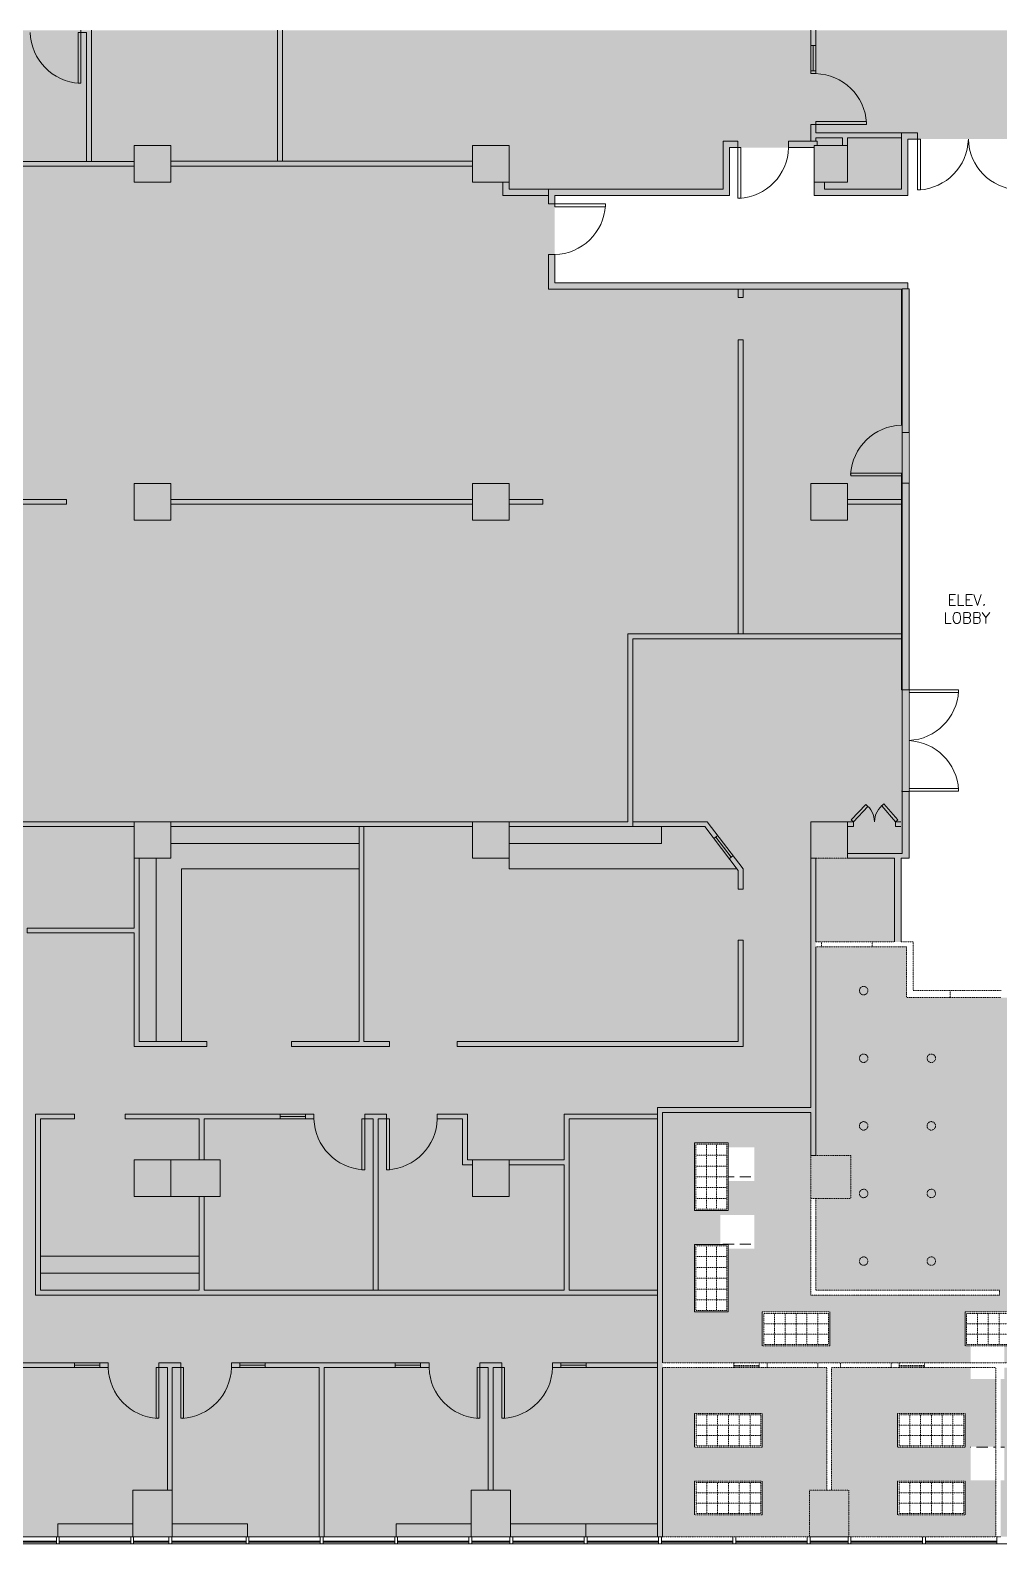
# Model space of a CAD drawing. Header units: inches. Extents: x 81 to 3169, y -541 to 533.
# Drawn here: x 534 to 1221, y -541 to 533 of the extents above; entities that cross this region are included whole.
import ezdxf

# ---------------------------------------------------------------- set-up
doc = ezdxf.new("R2010")
doc.units = ezdxf.units.IN
doc.header["$MEASUREMENT"] = 0
for name, pattern in [('Demolished', [0.1875, 0.125, -0.0625]), ('Demolished 3_128_', [0.046875, 0.023437, -0.023437]), ('Hidden 1_16_', [0.09375, 0.0625, -0.03125])]:
    doc.linetypes.add(name, pattern=pattern)
for name, color, linetype, lineweight in [('A-CLNG', 13, 'Demolished', 9), ('A-CLNG-PATT', 13, 'Demolished', 9), ('A-DETL-GENF', 92, 'Continuous', 9), ('A-GLAZ', 151, 'Demolished', 9), ('A-GLAZ-EXST', 7, 'Continuous', 9), ('A-WALL-PATT', 111, 'Continuous', 13), ('Bb-col', 7, 'Continuous', 9), ('Bb-cor', 7, 'Continuous', 9), ('Bb-dmiz', 7, 'Continuous', 9), ('BB-Wall', 7, 'Continuous', 9), ('CAD background - for revit_dwg _2_', 8, 'Continuous', 9), ('E-LITE-EQPM', 33, 'Demolished', 9), ('I-ANNO-TEXT-EXST', 7, 'Continuous', 9), ('I-WALL', 2, 'Continuous', 13), ('Mullion', 7, 'Continuous', 9)]:
    doc.layers.add(name, color=color, linetype=linetype, lineweight=lineweight)
doc.styles.add('ROMANS', font='romans__.ttf', dxfattribs={"height": 7.771445})
pattern_1 = [(0, (1484.95, -280.513), (48, -24), [4, -4, 8, -4, -40]), (0, (1484.95, -280.513), (48, -24), [-20, 8, -4, 8, -4, -16]), (0, (1484.95, -280.513), (48, -24), [-44, 8, -4, 4, 0]), (270, (1484.95, -280.513), (-48, -24), [4, -4, 8, -4, -4]), (270, (1484.95, -280.513), (-48, -24), [-20, 4, 0])]

# ---------------------------------------------------------------- blocks, each defined once
blk = doc.blocks.new('CAD background - for revit_dwg _2_-1679633-Reflected Ceiling Demolition Plan')
at = {"lineweight": 9}
h = blk.add_hatch(color=256, dxfattribs=at)
h.paths.add_polyline_path([(1473.5, 5), (1473.5, 38), (1445.5, 38), (1445.5, 5)], flags=0)
h.paths.add_polyline_path([(2194, 5), (2194, 33), (2166, 33), (2166, 5)], flags=0)
h.paths.add_polyline_path([(1953.5, 5), (1953.5, 38), (1925.5, 38), (1925.5, 5), (1945.8, 5)], flags=0)
h.paths.add_polyline_path([(245.5, 5), (273.5, 5), (273.5, 38), (245.5, 38)], flags=0)
h.paths.add_polyline_path([(485.5, 5), (513.5, 5), (513.5, 38), (485.5, 38)], flags=0)
h.paths.add_polyline_path([(1713.5, 5), (1713.5, 38), (1685.5, 38), (1685.5, 5), (1686.5, 5)], flags=0)
h.paths.add_polyline_path([(725.5, 5), (753.5, 5), (753.5, 38), (725.5, 38), (725.5, 20.5)], flags=0)
h.paths.add_polyline_path([(1233.5, 5), (1233.5, 38), (1205.5, 38), (1205.5, 5), (1209, 5)], flags=0)
h.paths.add_polyline_path([(993.5, 5), (993.5, 38), (965.5, 38), (965.5, 5), (979, 5)], flags=0)
h.paths.add_polyline_path([(740, 245), (755, 245), (755, 275.5), (726.5, 275.5), (726.5, 245), (730, 245)], flags=0)
h.paths.add_polyline_path([(2164, 245.5), (2194, 245.5), (2194, 273.5), (2161, 273.5), (2161, 245.5)], flags=0)
h.paths.add_polyline_path([(5, 245.5), (38, 245.5), (38, 273.5), (5, 273.5), (5, 246.5)], flags=0)
h.paths.add_polyline_path([(1945.8, 246.5), (1952.5, 246.5), (1952.5, 272.5), (1891.5, 272.5), (1891.5, 246.5), (1939.5, 246.5)], flags=0)
h.paths.add_polyline_path([(512.5, 246.5), (512.5, 272.5), (486.5, 272.5), (486.5, 246.5), (490.6, 246.5)], flags=0)
h.paths.add_polyline_path([(1446.5, 246.5), (1472.5, 246.5), (1472.5, 272.5), (1446.5, 272.5), (1446.5, 251.4)], flags=0)
h.paths.add_polyline_path([(1232.5, 246.5), (1232.5, 272.3), (1208.8, 272.3), (1208.8, 246.5), (1220, 246.5)], flags=0)
h.paths.add_polyline_path([(1699.5, 246.5), (1712.5, 246.5), (1712.5, 272.5), (1686.5, 272.5), (1686.5, 246.5)], flags=0)
h.paths.add_polyline_path([(1022, 250), (1022, 272.5), (970, 272.5), (970, 250), (1019.7, 250)], flags=0)
h.paths.add_polyline_path([(2194, 485.5), (2194, 513.5), (2161, 513.5), (2161, 485.5), (2164, 485.5)], flags=0)
h.paths.add_polyline_path([(38, 485.5), (38, 513.5), (5, 513.5), (5, 485.5)], flags=0)
h.paths.add_polyline_path([(1450.8, 486.5), (1476.8, 486.5), (1476.8, 512.5), (1450.8, 512.5), (1450.8, 510)], flags=0)
h.paths.add_polyline_path([(1952.5, 486.5), (1952.5, 512.5), (1926.5, 512.5), (1926.5, 486.5), (1945.8, 486.5)], flags=0)
h.paths.add_polyline_path([(1712.5, 486.5), (1712.5, 512.5), (1686.5, 512.5), (1686.5, 486.5), (1699.5, 486.5)], flags=0)
h.paths.add_polyline_path([(730, 486.5), (752.5, 486.5), (752.5, 512.5), (726.5, 512.5), (726.5, 486.5)], flags=0)
h.paths.add_polyline_path([(272.5, 486.5), (272.5, 512.5), (246.5, 512.5), (246.5, 486.5)], flags=0)
h.paths.add_polyline_path([(512.5, 486.5), (512.5, 512.5), (486.5, 512.5), (486.5, 486.5)], flags=0)
h.paths.add_polyline_path([(2161, 725.5), (2194, 725.5), (2194, 753.5), (2161, 753.5), (2161, 726.5)], flags=0)
h.paths.add_polyline_path([(5, 725.5), (38, 725.5), (38, 753.5), (5, 753.5)], flags=0)
h.paths.add_polyline_path([(726.5, 726.5), (752.5, 726.5), (752.5, 752.5), (726.5, 752.5)], flags=0)
h.paths.add_polyline_path([(1466.3, 726.5), (1476.8, 726.5), (1476.8, 752.5), (1450.8, 752.5), (1450.8, 726.5)], flags=0)
h.paths.add_polyline_path([(512.5, 726.5), (512.5, 752.5), (486.5, 752.5), (486.5, 726.5)], flags=0)
h.paths.add_polyline_path([(1926.5, 726.5), (1952.5, 726.5), (1952.5, 752.5), (1926.5, 752.5)], flags=0)
h.paths.add_polyline_path([(1712.5, 726.5), (1712.5, 752.5), (1686.5, 752.5), (1686.5, 726.5)], flags=0)
h.paths.add_polyline_path([(246.5, 726.5), (272.5, 726.5), (272.5, 752.5), (246.5, 752.5)], flags=0)
h.paths.add_polyline_path([(5, 965.5), (38, 965.5), (38, 993.5), (5, 993.5)], flags=0)
h.paths.add_polyline_path([(2194, 965.5), (2194, 993.5), (2161, 993.5), (2161, 965.5)], flags=0)
h.paths.add_polyline_path([(752.5, 966.5), (752.5, 992.5), (728.8, 992.5), (728.8, 966.5)], flags=0)
h.paths.add_polyline_path([(1206.5, 966.5), (1232.5, 966.5), (1232.5, 992.5), (1206.5, 992.5), (1206.5, 977.3)], flags=0)
h.paths.add_polyline_path([(272.5, 966.5), (272.5, 992.5), (246.5, 992.5), (246.5, 966.5)], flags=0)
h.paths.add_polyline_path([(1926.5, 966.5), (1952.5, 966.5), (1952.5, 992.5), (1926.5, 992.5), (1926.5, 988)], flags=0)
h.paths.add_polyline_path([(1446.5, 966.5), (1472.5, 966.5), (1472.5, 992.5), (1446.5, 992.5), (1446.5, 981)], flags=0)
h.paths.add_polyline_path([(1686.5, 966.5), (1712.5, 966.5), (1712.5, 992.5), (1686.5, 992.5), (1686.5, 988)], flags=0)
h.paths.add_polyline_path([(992.5, 966.5), (992.5, 992.5), (966.5, 992.5), (966.5, 966.5)], flags=0)
h.paths.add_polyline_path([(512.5, 966.5), (512.5, 992.5), (486.5, 992.5), (486.5, 966.5)], flags=0)
at = {"layer": 'A-GLAZ-EXST'}
for p, q in [((140.5, 1.9), (191.3, 1.9)), ((140.5, 1.1), (191.3, 1.1)), ((193.3, 1.9), (244, 1.9)), ((193.3, 1.1), (244, 1.1)), ((246, 1.9), (271.1, 1.9)), ((246, 1.1), (271.1, 1.1)), ((273.1, 1.9), (325.8, 1.9)), ((273.1, 1.1), (325.8, 1.1)), ((327.8, 1.9), (378.5, 1.9)), ((327.8, 1.1), (378.5, 1.1)), ((380.5, 1.9), (431.3, 1.9)), ((380.5, 1.1), (431.3, 1.1)), ((433.3, 1.9), (484, 1.9)), ((433.3, 1.1), (484, 1.1)), ((486, 1.9), (513, 1.9)), ((486, 1.1), (513, 1.1)), ((515, 1.9), (565.8, 1.9)), ((515, 1.1), (565.8, 1.1)), ((567.8, 1.9), (618.5, 1.9)), ((567.8, 1.1), (618.5, 1.1)), ((620.5, 1.9), (671.3, 1.9)), ((620.5, 1.1), (671.3, 1.1)), ((673.3, 1.9), (724, 1.9)), ((673.3, 1.1), (724, 1.1)), ((726, 1.9), (753, 1.9)), ((726, 1.1), (753, 1.1)), ((755, 1.9), (805.8, 1.9)), ((755, 1.1), (805.8, 1.1)), ((807.8, 1.9), (858.5, 1.9)), ((807.8, 1.1), (858.5, 1.1))]:
    blk.add_line(p, q, dxfattribs=at)
at = {"layer": 'Bb-col'}
for p, q in [((272.5, 246.5), (272.5, 272.5)), ((753.5, 5), (725.5, 5))]:
    blk.add_line(p, q, dxfattribs=at)
at = {"layer": 'Bb-col', "flags": 128}
for points in [[(272.5, 966.5), (272.5, 992.5), (246.5, 992.5), (246.5, 966.5)], [(512.5, 966.5), (512.5, 992.5), (486.5, 992.5), (486.5, 966.5)], [(752.5, 966.5), (752.5, 992.5), (728.8, 992.5), (728.8, 966.5)], [(272.5, 726.5), (272.5, 752.5), (246.5, 752.5), (246.5, 726.5)], [(512.5, 726.5), (512.5, 752.5), (486.5, 752.5), (486.5, 726.5)], [(752.5, 726.5), (752.5, 752.5), (726.5, 752.5), (726.5, 726.5)], [(272.5, 486.5), (272.5, 512.5), (246.5, 512.5), (246.5, 486.5)], [(512.5, 486.5), (512.5, 512.5), (486.5, 512.5), (486.5, 486.5)], [(246.5, 246.5), (307.5, 246.5), (307.5, 272.5), (246.5, 272.5)], [(512.5, 246.5), (512.5, 272.5), (486.5, 272.5), (486.5, 246.5)], [(245.5, 5), (245.5, 38), (273.5, 38), (273.5, 5)], [(485.5, 5), (485.5, 38), (513.5, 38), (513.5, 5)]]:
    blk.add_lwpolyline(points, close=True, dxfattribs=at)
blk.add_lwpolyline([(752.5, 490), (752.5, 512.5), (726.5, 512.5), (726.5, 486.5)], dxfattribs=at)
at = {"layer": 'Bb-cor'}
for p, q in [((566.8, 5), (566.8, 14)), ((617.7, 5), (33, 5)), ((753.5, 5), (725.5, 5))]:
    blk.add_line(p, q, dxfattribs=at)
at = {"layer": 'Bb-cor', "flags": 128}
for points in [[(0, 1074.3), (0, 0), (2199, 0), (2199, 1074.3)], [(617.7, 14), (513.5, 14), (513.5, 5), (617.7, 5)]]:
    blk.add_lwpolyline(points, dxfattribs=at)
for points in [[(192.3, 14), (192.3, 5), (245.5, 5), (245.5, 14)], [(273.5, 14), (273.5, 5), (326.8, 5), (326.8, 14)], [(432.3, 14), (432.3, 5), (485.5, 5), (485.5, 14)]]:
    blk.add_lwpolyline(points, close=True, dxfattribs=at)
at = {"layer": 'Bb-dmiz'}
for p, q in [((38, 981.2), (246.5, 981.2)), ((38, 977.7), (246.5, 977.7)), ((272.5, 981.3), (486.5, 981.3)), ((272.5, 977.8), (486.5, 977.8)), ((791.3, 606.1), (790.8, 606.1)), ((790.8, 534.1), (791.3, 534.1)), ((38, 512.5), (246.5, 512.5)), ((38, 509), (246.5, 509)), ((272.5, 512.5), (486.5, 512.5)), ((272.5, 509), (486.5, 509))]:
    blk.add_line(p, q, dxfattribs=at)
at = {"layer": 'Bb-dmiz', "flags": 128}
for points in [[(736.3, 966.5), (736.3, 961.5), (790.8, 961.5), (790.8, 1001.5), (802.3, 1001.5), (802.3, 961), (804.3, 961), (804.3, 997), (795.3, 997)], [(512.5, 966.5), (512.5, 961.5), (664.3, 961.5), (664.3, 995.5), (674.8, 995.5), (674.8, 955), (676.8, 955), (676.8, 991), (668.8, 991)], [(540.3, 961.5), (540.3, 951), (580.8, 951), (580.8, 949), (544.8, 949), (544.8, 957), (668.8, 957), (668.8, 991)], [(795.3, 997), (795.3, 957), (728.8, 957), (728.8, 991), (710.8, 991), (710.8, 995.5), (731, 995.5), (731, 992.5)], [(508, 966.5), (508, 957), (540.3, 957)], [(795.3, 890.8), (795.3, 895), (544.8, 895), (544.8, 915), (540.3, 915), (540.3, 890.5), (790.8, 890.5), (790.8, 794), (791.3, 794)], [(790.8, 606.1), (790.8, 760), (754.8, 760), (754.8, 758), (791.3, 758)], [(512.5, 512.5), (596.8, 512.5), (596.8, 645.9), (790.8, 645.9)], [(512.5, 509), (600.3, 509), (600.3, 642.4), (790.8, 642.4)], [(796.2, 604.1), (831.3, 604.1), (831.3, 606.1), (796.2, 606.1)], [(796.2, 534.1), (831.3, 534.1), (831.3, 536.1), (796.2, 536.1)]]:
    blk.add_lwpolyline(points, dxfattribs=at)
at = {"layer": 'Bb-dmiz'}
for centre, start, end in [((673.7, 992), 273.2133, 358.4006), ((801.2, 998), 273.2133, 358.4006), ((875.4, 998), 181.5994, 266.7867), ((543.8, 952.1), 271.5994, 356.7867), ((791.8, 756.9), 91.5994, 176.7867), ((794.3, 607.2), 272.9582, 356.7867), ((794.3, 533), 3.2133, 87.0418)]:
    blk.add_arc(centre, 37.1, start, end, dxfattribs=at)
at = {"layer": 'BB-Wall'}
for p, q in [((216.2, 981.2), (216.2, 1074.3)), ((348.2, 981.3), (348.2, 1074.3)), ((351.7, 1074.3), (351.7, 981.3)), ((726.5, 1063.5), (730, 1063.5)), ((728.2, 1063.5), (728.2, 1045.5)), ((730, 1045.5), (726.5, 1045.5)), ((272.5, 741.3), (486.5, 741.3)), ((272.5, 737.8), (486.5, 737.8)), ((752.5, 741.3), (790.5, 741.3)), ((752.5, 737.8), (790.5, 737.8)), ((272.5, 497), (406, 497)), ((657.7, 500.6), (660.5, 502.7)), ((659.1, 501.6), (670, 487.3)), ((262, 486.5), (262, 356.5)), ((671.4, 488.4), (668.6, 486.2)), ((350, 301.5), (350, 305)), ((368, 303.3), (350, 303.3)), ((368, 305), (368, 301.5)), ((292.5, 204), (180, 204)), ((292.5, 192), (180, 192)), ((204, 125), (204, 128.5)), ((222, 126.8), (204, 126.8)), ((222, 128.5), (222, 125)), ((321.5, 128.5), (321.5, 125)), ((321.5, 126.8), (339.5, 126.8)), ((339.5, 125), (339.5, 128.5)), ((431.7, 125), (431.7, 128.5)), ((449.7, 126.8), (431.7, 126.8)), ((449.7, 128.5), (449.7, 125)), ((549.2, 128.5), (549.2, 125)), ((549.2, 126.8), (567.2, 126.8)), ((567.2, 125), (567.2, 128.5))]:
    blk.add_line(p, q, dxfattribs=at)
at = {"layer": 'BB-Wall', "flags": 128}
for points in [[(208.7, 1074.3), (208.7, 1036.7), (206.7, 1036.7), (206.7, 1072.7), (212.7, 1072.7), (212.7, 981.2)], [(730, 1074.3), (730, 1043.5), (726.5, 1043.5), (726.5, 1074.3)], [(726.5, 995.5), (726.5, 1007.5), (766, 1007.5), (766, 1009.5), (730, 1009.5), (730, 1001.5), (790.8, 1001.5)], [(749, 992.5), (749, 998), (730, 998), (730, 995.5)], [(790.8, 998), (752.5, 998), (752.5, 992.5)], [(675, 890.5), (675, 884.5), (678.5, 884.5), (678.5, 890.5)], [(678.5, 645.9), (678.5, 854.5), (675, 854.5), (675, 645.9)], [(38, 737.8), (161.2, 737.8), (161.2, 663.3), (164.7, 663.3), (164.7, 737.8), (198.5, 737.8), (198.5, 741.3), (38, 741.3)], [(512.5, 737.8), (536.5, 737.8), (536.5, 741.3), (512.5, 741.3)], [(752.5, 509), (756.7, 509), (756.7, 512.5), (767, 523.4), (765.5, 524.8), (755.2, 513.9), (756.7, 512.5), (752.5, 512.5)], [(406, 509), (406, 356.5), (358, 356.5), (358, 353), (427.5, 353), (427.5, 356.5), (409.5, 356.5), (409.5, 509)], [(620.5, 509), (620.5, 497), (512.5, 497)], [(600.3, 509), (651.3, 509), (675, 477.8), (675, 464.5), (678.5, 464.5), (678.5, 479), (653, 512.5), (600.3, 512.5)], [(790.5, 509), (786.7, 509), (786.7, 512.5), (790.5, 512.5)], [(246.5, 486.5), (246.5, 437), (170.5, 437), (170.5, 433.5), (246.5, 433.5), (246.5, 353), (298, 353), (298, 356.5), (250, 356.5), (250, 486.5)], [(512.5, 486.5), (512.5, 479), (674.1, 479)], [(406, 479), (280, 479), (280, 356.5)], [(617.7, 176.5), (176.5, 176.5), (176.5, 305), (204, 305), (204, 301.5)], [(292.5, 246.5), (292.5, 180), (180, 180), (180, 301.5), (204, 301.5)], [(296, 272.5), (296, 301.5), (374, 301.5), (374, 305), (240, 305), (240, 301.5), (292.5, 301.5), (292.5, 272.5)], [(416, 180), (416, 301.5), (408, 301.5), (408, 265.5), (410, 265.5), (410, 305), (425.5, 305), (425.5, 265.5), (427.5, 265.5), (427.5, 301.5), (419.5, 301.5), (419.5, 180)], [(486.5, 269), (479.5, 269), (479.5, 301.5), (461.5, 301.5), (461.5, 305), (483, 305), (483, 272.5), (486.5, 272.5)], [(617.7, 305), (551.5, 305), (551.5, 272.5), (512.5, 272.5)], [(617.7, 180), (555, 180), (555, 301.5), (617.7, 301.5)], [(512.5, 269), (551.5, 269), (551.5, 180), (296, 180), (296, 246.5)], [(137.7, 5), (137.7, 23.5), (146.5, 23.5), (146.5, 125), (125, 149.5), (125, 203.5), (128.5, 203.5), (128.5, 150.8), (148.1, 128.5), (228, 128.5), (228, 125), (150, 125), (150, 20), (141.2, 20), (141.2, 5)], [(270, 38), (270, 125), (262, 125), (262, 89), (264, 89), (264, 128.5), (279.5, 128.5), (279.5, 89), (281.5, 89), (281.5, 125), (273.5, 125), (273.5, 38)], [(377.7, 5), (377.7, 125), (315.5, 125), (315.5, 128.5)], [(381.2, 5), (381.2, 125), (455.7, 125), (455.7, 128.5), (315.5, 128.5)], [(497.7, 38), (497.7, 125), (489.7, 125), (489.7, 89), (491.7, 89), (491.7, 128.5), (507.2, 128.5), (507.2, 89), (509.2, 89), (509.2, 125), (501.2, 125), (501.2, 38)], [(617.7, 125), (543.2, 125), (543.2, 128.5), (617.7, 128.5)]]:
    blk.add_lwpolyline(points, dxfattribs=at)
for points in [[(786.7, 512.5), (788.2, 513.8), (778.3, 525.1), (776.8, 523.8)], [(678.5, 353), (475.5, 353), (475.5, 356.5), (675, 356.5), (675, 428.5), (678.5, 428.5)]]:
    blk.add_lwpolyline(points, close=True, dxfattribs=at)
at = {"layer": 'BB-Wall'}
for centre, radius, start, end in [((209.8, 1073.7), 37.1, 181.5994, 266.7867), ((729, 1006.4), 37.1, 3.2133, 88.4006), ((756.5, 512.4), 15.2, 0.3085, 53.8738), ((786.9, 512.4), 15.2, 123.7177, 179.6632), ((411.1, 302.5), 37.1, 181.5994, 266.7867), ((424.4, 302.5), 37.1, 273.2133, 358.4006), ((265.1, 126), 37.1, 181.5994, 266.7867), ((278.4, 126), 37.1, 273.2133, 358.4006), ((492.8, 126), 37.1, 181.5994, 266.7867), ((506.2, 126), 37.1, 273.2133, 358.4006)]:
    blk.add_arc(centre, radius, start, end, dxfattribs=at)
at = {"layer": 'Mullion'}
for p, q in [((191.3, 5), (191.3, 0)), ((193.3, 5), (193.3, 0)), ((244, 0), (244, 5)), ((246, 0), (246, 5)), ((271.1, 0), (271.1, 5)), ((273.1, 0), (273.1, 5)), ((325.8, 0), (325.8, 5)), ((327.8, 0), (327.8, 5)), ((378.5, 5), (378.5, 0)), ((380.5, 5), (380.5, 0)), ((431.3, 0), (431.3, 5)), ((433.3, 0), (433.3, 5)), ((484, 0), (484, 5)), ((486, 0), (486, 5)), ((513, 0), (513, 5)), ((515, 0), (515, 5)), ((565.8, 0), (565.8, 5)), ((567.8, 0), (567.8, 5)), ((618.5, 5), (618.5, 0)), ((620.5, 5), (620.5, 0)), ((671.3, 0), (671.3, 5)), ((673.3, 0), (673.3, 5)), ((724, 0), (724, 5)), ((726, 0), (726, 5)), ((753, 0), (753, 5)), ((755, 0), (755, 5)), ((805.8, 0), (805.8, 5)), ((807.8, 0), (807.8, 5)), ((858.5, 5), (858.5, 0))]:
    blk.add_line(p, q, dxfattribs=at)
at = {"layer": 'I-ANNO-TEXT-EXST', "insert": (837.3, 673.8), "char_height": 7.77, "width": 47.934, "attachment_point": 2, "line_spacing_factor": 0.983083, "style": 'ROMANS'}
blk.add_mtext('ELEV.\\PLOBBY', dxfattribs=at)
blk = doc.blocks.new('Fixed Glass - Adjustable Sill - Instance-1572744-Reflected Ceiling Demolition Plan')
at = {"layer": 'A-GLAZ', "color": 250, "linetype": 'Hidden 1_16_', "lineweight": 20}
for p, q in [((-10.5, 1.75), (-9.75, 1.75)), ((7.5, 1.75), (6.75, 1.75))]:
    blk.add_line(p, q, dxfattribs=at)
at = {"layer": 'A-GLAZ', "color": 7, "linetype": 'Demolished 3_128_'}
for p, q in [((-10.5, -0.25), (-10.5, -0.75)), ((-10.5, -0.25), (7.5, -0.25)), ((-10.5, -0.75), (7.5, -0.75)), ((7.5, -0.25), (7.5, -0.75))]:
    blk.add_line(p, q, dxfattribs=at)
blk = doc.blocks.new('Can Downlight - Recessed - New 6_-1683702-Reflected Ceiling Demolition Plan')
at = {"layer": 'E-LITE-EQPM', "color": 7, "linetype": 'Demolished 3_128_'}
for start, end in [(0, 180), (180, 0)]:
    blk.add_arc((0, 0), 3, start, end, dxfattribs=at)
blk = doc.blocks.new('Rectangular Ceiling Light - Recessed - New 2_x4_ - PARABOLIC-V2-Reflected Ceiling Demolition Plan')
at = {"layer": 'E-LITE-EQPM', "color": 7, "linetype": 'Demolished 3_128_'}
for p, q in [((-24.7, -14.3), (-24.7, 9.7)), ((-24.7, 9.7), (23.3, 9.7)), ((-23.7, -13.3), (-23.7, 8.7)), ((-23.7, 8.7), (22.3, 8.7)), ((-23.7, 1.3), (22.3, 1.3)), ((-16.1, 8.7), (-16.1, -13.3)), ((-8.4, 8.7), (-8.4, -13.3)), ((-0.7, 8.7), (-0.7, -13.3)), ((6.9, 8.7), (6.9, -13.3)), ((14.6, 8.7), (14.6, -13.3)), ((22.3, 8.7), (22.3, -13.3)), ((23.3, 9.7), (23.3, -14.3)), ((-23.7, -6), (22.3, -6)), ((23.3, -14.3), (-24.7, -14.3)), ((22.3, -13.3), (-23.7, -13.3))]:
    blk.add_line(p, q, dxfattribs=at)

msp = doc.modelspace()

# ---------------------------------------------------------------- hatches: boundary and pattern name
at = {"layer": 'A-CLNG-PATT', "linetype": 'Demolished 3_128_', "lineweight": 13}
h = msp.add_hatch(dxfattribs=at)
h.set_pattern_fill('FP_1', color=253, style=0, pattern_type=2)
h.set_pattern_definition(pattern_1)
h.paths.add_polyline_path([(2046.4, -536), (2046.4, -507.9), (2015.9, -507.9), (2015.9, -496), (1982.4, -496), (1982.4, -472), (2015.9, -472), (2015.9, -424), (1982.4, -424), (1982.4, -400), (2015.9, -400), (2015.9, -352), (1794.7, -352), (1794.7, -503), (1834.4, -503), (1834.4, -536), (2022.4, -536)], flags=0)
h.paths.add_polyline_path([(1794.7, -536), (1806.4, -536), (1806.4, -506.5), (1791.2, -506.5), (1791.2, -352), (1569.9, -352), (1569.9, -503), (1594.4, -503), (1594.4, -536), (1791.2, -536)], flags=0)
h.paths.add_polyline_path([(1566.4, -536), (1566.4, -352), (1342.2, -352), (1342.2, -503), (1354.4, -503), (1354.4, -536), (1453.8, -536)], flags=0)
h.paths.add_polyline_path([(1027.3, -536), (1086.4, -536), (1086.4, -503), (1098.7, -503), (1098.7, -416), (982.2, -416), (982.2, -536), (1004.9, -536)], flags=0)
h.paths.add_polyline_path([(1326.4, -536), (1326.4, -503), (1338.7, -503), (1338.7, -416), (1296.8, -416), (1296.8, -424), (1272.8, -424), (1272.8, -416), (1224.8, -416), (1224.8, -424), (1222.2, -424), (1222.2, -472), (1224.8, -472), (1224.8, -496), (1222.2, -496), (1222.2, -536), (1311.6, -536)], flags=0)
h.paths.add_polyline_path([(1148.9, -536), (1218.7, -536), (1218.7, -496), (1200.8, -496), (1200.8, -472), (1218.7, -472), (1218.7, -424), (1200.8, -424), (1200.8, -416), (1102.2, -416), (1102.2, -503), (1114.4, -503), (1114.4, -536)], flags=0)
h.paths.add_polyline_path([(1244.9, -520.5), (1244.9, -496.5), (1292.9, -496.5), (1292.9, -520.5)], flags=0)
h.paths.add_polyline_path([(1148.9, -520.5), (1148.9, -496.5), (1196.9, -496.5), (1196.9, -520.5), (1169.4, -520.5)], flags=0)
h.paths.add_polyline_path([(1436.9, -520.5), (1388.9, -520.5), (1388.9, -496.5), (1436.9, -496.5), (1436.9, -503)], flags=0)
h.paths.add_polyline_path([(1484.9, -520.5), (1484.9, -496.5), (1532.9, -496.5), (1532.9, -520.5)], flags=0)
h.paths.add_polyline_path([(1676.9, -520.5), (1628.9, -520.5), (1628.9, -496.5), (1676.9, -496.5), (1676.9, -511.4)], flags=0)
h.paths.add_polyline_path([(1724.9, -520.5), (1724.9, -496.5), (1772.9, -496.5), (1772.9, -520.5), (1738.1, -520.5)], flags=0)
h.paths.add_polyline_path([(1027.3, -520.5), (1004.9, -520.5), (1004.9, -496.5), (1052.9, -496.5), (1052.9, -520.5)], flags=0)
h.paths.add_polyline_path([(1550.7, -496), (1502.7, -496), (1502.7, -472), (1550.7, -472)], flags=0)
h.paths.add_polyline_path([(1772.9, -496), (1742.4, -496), (1742.4, -472), (1790.4, -472), (1790.4, -496)], flags=0)
h.paths.add_polyline_path([(1272.8, -496), (1272.8, -472.5), (1244.9, -472.5), (1244.9, -448.5), (1292.9, -448.5), (1292.9, -472), (1296.8, -472), (1296.8, -496), (1292.9, -496)], flags=0)
h.paths.add_polyline_path([(1898.4, -496), (1874.4, -496), (1874.4, -472), (1898.4, -472), (1898.4, -472.5)], flags=0)
h.paths.add_polyline_path([(1637.4, -496), (1634.6, -496), (1634.6, -472), (1658.6, -472), (1658.6, -496)], flags=0)
h.paths.add_polyline_path([(1834.4, -472.5), (1820.9, -472.5), (1820.9, -448.5), (1868.9, -448.5), (1868.9, -472.5)], flags=0)
h.paths.add_polyline_path([(1944.7, -472.5), (1916.9, -472.5), (1916.9, -448.5), (1964.9, -448.5), (1964.9, -472.5)], flags=0)
h.paths.add_polyline_path([(1052.9, -472.5), (1004.9, -472.5), (1004.9, -448.5), (1052.9, -448.5), (1052.9, -454.2)], flags=0)
h.paths.add_polyline_path([(1169.4, -472.5), (1148.9, -472.5), (1148.9, -448.5), (1196.9, -448.5), (1196.9, -472.5)], flags=0)
h.paths.add_polyline_path([(1484.9, -424.5), (1388.9, -424.5), (1388.9, -400.5), (1484.9, -400.5), (1484.9, -424)], flags=0)
h.paths.add_polyline_path([(1724.9, -424.5), (1628.9, -424.5), (1628.9, -400.5), (1724.9, -400.5), (1724.9, -424)], flags=0)
h.paths.add_polyline_path([(1532.9, -424), (1502.7, -424), (1502.7, -400), (1550.7, -400), (1550.7, -424)], flags=0)
h.paths.add_polyline_path([(1790.4, -424), (1742.4, -424), (1742.4, -400), (1790.4, -400), (1790.4, -400.5)], flags=0)
h.paths.add_polyline_path([(1874.4, -424), (1874.4, -400), (1898.4, -400), (1898.4, -424), (1880.3, -424)], flags=0)
h.paths.add_polyline_path([(1338.7, -412.5), (1338.7, -348.5), (2015.9, -348.5), (2015.9, -294.5), (1958.9, -294.5), (1958.9, -291), (2015.9, -291), (2015.9, -194), (1922.9, -194), (1922.9, -208.5), (1964.9, -208.5), (1964.9, -232.5), (1922.9, -232.5), (1922.9, -294.5), (1919.4, -294.5), (1919.4, -232.5), (1916.9, -232.5), (1916.9, -208.5), (1919.4, -208.5), (1919.4, -190.5), (2015.9, -190.5), (2015.9, -120.8), (1882.9, -120.8), (1882.9, -154.5), (1879.4, -154.5), (1879.4, -120.8), (1735.8, -120.8), (1735.8, -190.5), (1882.9, -190.5), (1882.9, -294.5), (1879.4, -294.5), (1879.4, -194), (1735.8, -194), (1735.8, -289.6), (1807.4, -289.6), (1807.4, -268.5), (1833.4, -268.5), (1833.4, -289.6), (1842.9, -289.6), (1842.9, -294.5), (1730.9, -294.5), (1730.9, -156.8), (1705.4, -156.8), (1705.4, -172.4), (1681.4, -172.4), (1681.4, -156.8), (1671.9, -156.8), (1671.9, -294.5), (1228.9, -294.5), (1228.9, -153.3), (1155.2, -153.3), (1155.2, -117.3), (1090.9, -117.3), (1090.9, -265.5), (1115.9, -265.5), (1115.9, -296), (1090.9, -296), (1090.9, -361), (1221.4, -361), (1221.4, -364.5), (1087.4, -364.5), (1087.4, -234.8), (982.2, -234.8), (982.2, -412.5), (1200.8, -412.5), (1200.8, -400.5), (1196.9, -400.5), (1196.9, -376.5), (1244.9, -376.5), (1244.9, -400.5), (1224.8, -400.5), (1224.8, -412.5), (1272.8, -412.5), (1272.8, -400), (1296.8, -400), (1296.8, -412.5), (1332.4, -412.5)], flags=0)
h.paths.add_polyline_path([(1964.9, -400.5), (1916.9, -400.5), (1916.9, -376.5), (1964.9, -376.5), (1964.9, -400)], flags=0)
h.paths.add_polyline_path([(1860, -400.5), (1820.9, -400.5), (1820.9, -376.5), (1868.9, -376.5), (1868.9, -400.5)], flags=0)
h.paths.add_polyline_path([(1090.9, -400.5), (1052.9, -400.5), (1052.9, -376.5), (1100.9, -376.5), (1100.9, -400.5), (1098.4, -400.5)], flags=0)
h.paths.add_polyline_path([(1027.3, -376.5), (1004.9, -376.5), (1004.9, -328.5), (1023.3, -328.5), (1023.3, -307.6), (1047.3, -307.6), (1047.3, -331.6), (1028.9, -331.6), (1028.9, -376.5)], flags=0)
h.paths.add_polyline_path([(1244.9, -328.5), (1244.9, -304.5), (1292.9, -304.5), (1292.9, -328.5)], flags=0)
h.paths.add_polyline_path([(1388.9, -328.5), (1388.9, -304.5), (1436.9, -304.5), (1436.9, -328.5)], flags=0)
h.paths.add_polyline_path([(1566.4, -328.5), (1532.9, -328.5), (1532.9, -304.5), (1580.9, -304.5), (1580.9, -328.5), (1569.9, -328.5)], flags=0)
h.paths.add_polyline_path([(1842, -328.5), (1820.9, -328.5), (1820.9, -304.5), (1868.9, -304.5), (1868.9, -328.5), (1860, -328.5)], flags=0)
h.paths.add_polyline_path([(1676.9, -328.5), (1676.9, -304.5), (1724.9, -304.5), (1724.9, -328.5)], flags=0)
h.paths.add_polyline_path([(2012.9, -328.5), (1964.9, -328.5), (1964.9, -304.5), (2012.9, -304.5), (2012.9, -313.2)], flags=0)
h.paths.add_polyline_path([(1004.9, -304.5), (1004.9, -256.5), (1028.9, -256.5), (1028.9, -259.6), (1047.3, -259.6), (1047.3, -283.6), (1028.9, -283.6), (1028.9, -304.5), (1023.3, -304.5)], flags=0)
h.paths.add_polyline_path([(1307.2, -291), (1327.4, -291), (1327.4, -268), (1232.4, -268), (1232.4, -291), (1292.9, -291)], flags=0)
h.paths.add_polyline_path([(1436.4, -291), (1436.4, -120.8), (1256, -120.8), (1256, -121.5), (1232.4, -121.5), (1232.4, -264.5), (1386.4, -264.5), (1386.4, -291), (1416.7, -291)], flags=0)
h.paths.add_polyline_path([(1532.9, -291), (1566.2, -291), (1566.2, -265.3), (1596.9, -265.3), (1596.9, -291), (1667.1, -291), (1667.1, -120.8), (1439.9, -120.8), (1439.9, -291), (1524.9, -291)], flags=0)
h.paths.add_polyline_path([(1382.9, -268.5), (1382.9, -268), (1330.9, -268), (1330.9, -268.5), (1382.4, -268.5)], flags=0)
h.paths.add_polyline_path([(1770.9, -263.2), (1770.9, -239.2), (1794.9, -239.2), (1794.9, -263.2)], flags=0)
h.paths.add_polyline_path([(1772.9, -232.5), (1772.9, -208.5), (1820.9, -208.5), (1820.9, -232.5), (1792, -232.5)], flags=0)
h.paths.add_polyline_path([(1532.9, -232.5), (1484.9, -232.5), (1484.9, -208.5), (1532.9, -208.5)], flags=0)
h.paths.add_polyline_path([(1628.9, -232.5), (1580.9, -232.5), (1580.9, -208.5), (1628.9, -208.5)], flags=0)
h.paths.add_polyline_path([(1676.9, -232.5), (1676.9, -208.5), (1724.9, -208.5), (1724.9, -232.5)], flags=0)
h.paths.add_polyline_path([(1388.9, -208.5), (1292.9, -208.5), (1292.9, -184.5), (1388.9, -184.5)], flags=0)
h.paths.add_polyline_path([(1916.9, -184.5), (1916.9, -160.5), (1964.9, -160.5), (1964.9, -184.5), (1919.4, -184.5)], flags=0)
h.paths.add_polyline_path([(1820.9, -184.5), (1772.9, -184.5), (1772.9, -160.5), (1820.9, -160.5), (1820.9, -172.1)], flags=0)
h.paths.add_polyline_path([(1628.9, -184.5), (1580.9, -184.5), (1580.9, -160.5), (1628.9, -160.5), (1628.9, -172.4)], flags=0)
h.paths.add_polyline_path([(1532.9, -184.5), (1484.9, -184.5), (1484.9, -160.5), (1532.9, -160.5), (1532.9, -172.1)], flags=0)
h.paths.add_polyline_path([(1130.9, -113.8), (1146.7, -113.8), (1146.7, -54.5), (1090.9, -54.5), (1090.9, -113.8), (1115.9, -113.8)], flags=0)
h = msp.add_hatch(dxfattribs=at)
h.set_pattern_fill('FP_1', color=253, style=0, pattern_type=2)
h.set_pattern_definition(pattern_1)
h.paths.add_polyline_path([(1047.3, -283.6), (1047.3, -259.6), (1028.9, -259.6), (1028.9, -283.6)], flags=0)
h = msp.add_hatch(dxfattribs=at)
h.set_pattern_fill('FP_1', color=253, style=0, pattern_type=2)
h.set_pattern_definition(pattern_1)
h.paths.add_polyline_path([(1028.9, -331.6), (1047.3, -331.6), (1047.3, -307.6), (1023.3, -307.6), (1023.3, -328.5), (1028.9, -328.5)], flags=0)
h = msp.add_hatch(dxfattribs=at)
h.set_pattern_fill('FP_1', color=253, style=0, pattern_type=2)
h.set_pattern_definition(pattern_1)
h.paths.add_polyline_path([(1224.8, -496), (1224.8, -472), (1222.2, -472), (1222.2, -496)], flags=0)
h.paths.add_polyline_path([(1200.8, -496), (1218.7, -496), (1218.7, -472), (1200.8, -472), (1200.8, -472.5)], flags=0)
at = {"layer": 'A-DETL-GENF'}
h = msp.add_hatch(color=9, dxfattribs=at)
h.paths.add_polyline_path([(365.9, -536), (606.4, -536), (606.4, -503), (634.4, -503), (634.4, -536), (846.4, -536), (846.4, -503), (874.4, -503), (874.4, -536), (978.7, -536), (978.7, -231.3), (1087.4, -231.3), (1087.4, -28.5), (1113.4, -28.5), (1113.4, -51), (1152.3, -51), (1152.3, -7), (1156.3, -7), (1156.3, 65), (1152.3, 65), (1152.3, 211.8), (1156.3, 211.8), (1156.3, 247.8), (1152.3, 247.8), (1152.3, 349.8), (1156.3, 349.8), (1156.3, 354.1), (905.8, 354.1), (905.8, 416), (1029.8, 416), (1029.8, 450), (1089.8, 450), (1089.8, 451.5), (1113.4, 451.5), (1113.4, 425.5), (1089.8, 425.5), (1089.8, 416), (1156.3, 416), (1156.3, 456), (1242.3, 456), (1242.3, 416), (1746.7, 416), (1746.7, 425.5), (1807.4, 425.5), (1807.4, 451.5), (1833.4, 451.5), (1833.4, 425.5), (1836.7, 425.5), (1836.7, 447), (1896.7, 447), (1896.7, 321), (1811.7, 321), (1811.7, 211.5), (1837.7, 211.5), (1837.7, 185.5), (1811.7, 185.5), (1811.7, 39.5), (1843.9, 39.5), (1843.9, -39.8), (2047.4, -39.8), (2047.4, -28.5), (2073.4, -28.5), (2073.4, -39.8), (2287.4, -39.8), (2287.4, -28.5), (2313.4, -28.5), (2313.4, -39.8), (2521.9, -39.8), (2521.9, -27.5), (2554.9, -27.5), (2554.9, 184.5), (2521.9, 184.5), (2521.9, 212.5), (2554.9, 212.5), (2554.9, 424.5), (2521.9, 424.5), (2521.9, 452.5), (2554.9, 452.5), (2554.9, 533.3), (365.9, 533.3), (365.9, 452.5), (398.9, 452.5), (398.9, 424.5), (365.9, 424.5), (365.9, 212.5), (398.9, 212.5), (398.9, 184.5), (365.9, 184.5), (365.9, -27.5), (398.9, -27.5), (398.9, -55.5), (365.9, -55.5), (365.9, -267.5), (398.9, -267.5), (398.9, -295.5), (365.9, -295.5), (365.9, -503)], flags=0)
h.paths.add_polyline_path([(847.4, -294.5), (847.4, -268.5), (873.4, -268.5), (873.4, -294.5), (851.5, -294.5)], flags=0)
h.paths.add_polyline_path([(847.4, -54.5), (847.4, -28.5), (873.4, -28.5), (873.4, -54.5)], flags=0)
h.paths.add_polyline_path([(633.4, -54.5), (607.4, -54.5), (607.4, -28.5), (633.4, -28.5)], flags=0)
h.paths.add_polyline_path([(1739.2, -53.9), (1739.2, 354.1), (1633.3, 354.1), (1633.3, 343.1), (1698.3, 343.1), (1698.3, 302), (1572.3, 302), (1572.3, 354.1), (1256.3, 354.1), (1256.3, -53.9), (1560.3, -53.9), (1560.3, -41.9), (1532.5, -41.9), (1532.5, 8.1), (1672.3, 8.1), (1672.3, -49.9), (1641.3, -49.9), (1641.3, -41.9), (1614.3, -41.9), (1614.3, -53.9), (1738.1, -53.9)], flags=0)
h.paths.add_polyline_path([(1113.4, 185.5), (1087.4, 185.5), (1087.4, 211.5), (1113.4, 211.5)], flags=0)
h.paths.add_polyline_path([(2287.4, 185.5), (2287.4, 211.5), (2313.4, 211.5), (2313.4, 185.5)], flags=0)
h.paths.add_polyline_path([(847.4, 185.5), (847.4, 211.5), (873.4, 211.5), (873.4, 185.5)], flags=0)
h.paths.add_polyline_path([(633.4, 185.5), (607.4, 185.5), (607.4, 211.5), (633.4, 211.5)], flags=0)
h.paths.add_polyline_path([(2047.4, 185.5), (2047.4, 211.5), (2073.4, 211.5), (2073.4, 185.5)], flags=0)
h.paths.add_polyline_path([(1327.4, 425.5), (1327.4, 451.5), (1353.4, 451.5), (1353.4, 425.5)], flags=0)
h.paths.add_polyline_path([(2073.4, 425.5), (2047.4, 425.5), (2047.4, 451.5), (2073.4, 451.5), (2073.4, 447)], flags=0)
h.paths.add_polyline_path([(2313.4, 425.5), (2287.4, 425.5), (2287.4, 451.5), (2313.4, 451.5), (2313.4, 447)], flags=0)
h.paths.add_polyline_path([(1567.4, 425.5), (1567.4, 451.5), (1593.4, 451.5), (1593.4, 425.5), (1572.3, 425.5)], flags=0)
h.paths.add_polyline_path([(873.4, 425.5), (847.4, 425.5), (847.4, 451.5), (873.4, 451.5), (873.4, 446.9)], flags=0)
h.paths.add_polyline_path([(633.4, 425.5), (607.4, 425.5), (607.4, 451.5), (633.4, 451.5)], flags=0)
at = {"layer": 'A-WALL-PATT'}
h = msp.add_hatch(color=8, dxfattribs=at)
h.paths.add_polyline_path([(1157.1, -54.5), (1157.1, -7), (1152.3, -7), (1152.3, -54.5)], flags=0)
h.paths.add_polyline_path([(1157.1, 65), (1157.1, 211.8), (1152.3, 211.8), (1152.3, 65)], flags=0)
h.paths.add_polyline_path([(1157.1, 247.8), (1157.1, 349.8), (1152.3, 349.8), (1152.3, 247.8)], flags=0)
for points in [[(1151.6, -54.5), (1152.3, -54.5), (1152.3, -51), (1113.4, -51), (1113.4, -54.5), (1146.7, -54.5)], [(1090.9, -265.5), (1090.9, -54.5), (1087.4, -54.5), (1087.4, -265.5)], [(1151.6, -113.8), (1151.6, -54.5), (1146.7, -54.5), (1146.7, -113.8)], [(978.7, -536), (982.2, -536), (982.2, -231.3), (978.7, -231.3), (978.7, -313.2)], [(1087.4, -234.8), (1087.4, -231.3), (982.2, -231.3), (982.2, -234.8), (1027.3, -234.8)]]:
    msp.add_hatch(color=8, dxfattribs=at).paths.add_polyline_path(points, flags=0)

# ---------------------------------------------------------------- linework, layer by layer
at = {"layer": 'A-CLNG', "color": 7, "linetype": 'Demolished 3_128_'}
for p, q in [((1090.9, -54.5), (1113.4, -54.5)), ((1028.9, -256.5), (1004.9, -256.5)), ((1004.9, -256.5), (1004.9, -304.5)), ((1028.9, -304.5), (1028.9, -256.5)), ((1087.4, -265.5), (1087.4, -296)), ((1115.9, -265.5), (1090.9, -265.5)), ((1115.9, -296), (1115.9, -265.5)), ((1090.9, -296), (1115.9, -296)), ((1004.9, -304.5), (1028.9, -304.5)), ((1028.9, -328.5), (1004.9, -328.5)), ((1004.9, -328.5), (1004.9, -376.5)), ((1028.9, -376.5), (1028.9, -328.5)), ((1004.9, -376.5), (1028.9, -376.5)), ((1100.9, -376.5), (1052.9, -376.5)), ((1052.9, -376.5), (1052.9, -400.5)), ((1100.9, -400.5), (1100.9, -376.5)), ((1244.9, -376.5), (1196.9, -376.5)), ((1196.9, -376.5), (1196.9, -400.5)), ((1052.9, -400.5), (1100.9, -400.5)), ((1196.9, -400.5), (1244.9, -400.5)), ((1052.9, -448.5), (1004.9, -448.5)), ((1004.9, -448.5), (1004.9, -472.5)), ((1052.9, -472.5), (1052.9, -448.5)), ((1196.9, -448.5), (1148.9, -448.5)), ((1148.9, -448.5), (1148.9, -472.5)), ((1196.9, -472.5), (1196.9, -448.5)), ((1004.9, -472.5), (1052.9, -472.5)), ((1148.9, -472.5), (1196.9, -472.5)), ((1052.9, -496.5), (1004.9, -496.5)), ((1004.9, -496.5), (1004.9, -520.5)), ((1052.9, -520.5), (1052.9, -496.5)), ((1098.7, -503), (1086.4, -503)), ((1086.4, -503), (1086.4, -536)), ((1114.4, -503), (1102.2, -503)), ((1114.4, -536), (1114.4, -503)), ((1196.9, -496.5), (1148.9, -496.5)), ((1148.9, -496.5), (1148.9, -520.5)), ((1196.9, -520.5), (1196.9, -496.5)), ((1004.9, -520.5), (1052.9, -520.5)), ((1148.9, -520.5), (1196.9, -520.5)), ((1086.4, -536), (982.2, -536)), ((1218.7, -536), (1114.4, -536))]:
    msp.add_line(p, q, dxfattribs=at)
at = {"layer": 'I-WALL', "color": 250, "lineweight": 20}
for p, q in [((1152.3, 349.8), (1157.1, 349.8)), ((1152.3, -51), (1152.3, 349.8)), ((1157.1, 349.8), (1157.1, -54.5)), ((1113.4, -54.5), (1113.4, -51)), ((1113.4, -51), (1152.3, -51)), ((1087.4, -231.3), (1087.4, -54.5)), ((1087.4, -54.5), (1090.9, -54.5)), ((1090.9, -54.5), (1090.9, -113.8)), ((1146.7, -54.5), (1113.4, -54.5)), ((1146.7, -113.8), (1146.7, -54.5)), ((1151.6, -54.5), (1151.6, -113.8)), ((1157.1, -54.5), (1151.6, -54.5)), ((1090.9, -117.3), (1090.9, -265.5)), ((978.7, -536), (978.7, -231.3)), ((978.7, -231.3), (1087.4, -231.3)), ((982.2, -234.8), (982.2, -412.5)), ((1087.4, -234.8), (982.2, -234.8)), ((1087.4, -265.5), (1087.4, -234.8)), ((1090.9, -265.5), (1087.4, -265.5)), ((982.2, -416), (982.2, -536)), ((982.2, -536), (978.7, -536))]:
    msp.add_line(p, q, dxfattribs=at)
at = {"layer": 'I-WALL', "color": 7, "linetype": 'Demolished 3_128_', "lineweight": 9}
for p, q in [((1152.3, 247.8), (1157.1, 247.8)), ((1157.1, 211.8), (1152.3, 211.8)), ((1152.3, 65), (1157.1, 65)), ((1157.1, -7), (1152.3, -7)), ((1130.9, -113.8), (1094.9, -113.8)), ((1094.9, -117.3), (1130.9, -117.3)), ((1222.4, -148.4), (1186.4, -148.4)), ((1186.4, -153.3), (1222.4, -153.3)), ((1050.7, -412.5), (1032.7, -412.5)), ((1032.7, -416), (1050.7, -416)), ((1092.4, -412.5), (1056.4, -412.5)), ((1056.4, -416), (1092.4, -416)), ((1144.4, -412.5), (1108.4, -412.5)), ((1108.4, -416), (1144.4, -416)), ((1168.2, -412.5), (1150.2, -412.5)), ((1150.2, -416), (1168.2, -416))]:
    msp.add_line(p, q, dxfattribs=at)
at = {"layer": 'I-WALL'}
for p, q in [((1157.1, 247.8), (1152.3, 247.8)), ((1152.3, 211.8), (1157.1, 211.8)), ((1157.1, 65), (1152.3, 65)), ((1152.3, -7), (1157.1, -7))]:
    msp.add_line(p, q, dxfattribs=at)
at = {"layer": 'I-WALL', "color": 250, "linetype": 'Hidden 1_16_', "lineweight": 20}
for p, q in [((1090.9, -113.8), (1094.9, -113.8)), ((1094.9, -117.3), (1090.9, -117.3)), ((1094.9, -113.8), (1094.9, -117.3)), ((1130.9, -117.3), (1130.9, -113.8)), ((1130.9, -113.8), (1146.7, -113.8)), ((1155.2, -117.3), (1130.9, -117.3)), ((1151.6, -113.8), (1160.1, -113.8)), ((1155.2, -153.3), (1155.2, -117.3)), ((1160.1, -113.8), (1160.1, -148.4)), ((1160.1, -148.4), (1186.4, -148.4)), ((1186.4, -148.4), (1186.4, -153.3)), ((1186.4, -153.3), (1155.2, -153.3)), ((1087.4, -364.5), (1087.4, -296)), ((1087.4, -296), (1090.9, -296)), ((1090.9, -296), (1090.9, -361)), ((1221.4, -364.5), (1087.4, -364.5)), ((1090.9, -361), (1221.4, -361)), ((1221.4, -361), (1221.4, -364.5)), ((982.2, -412.5), (1032.7, -412.5)), ((1032.7, -416), (982.2, -416)), ((1032.7, -412.5), (1032.7, -414.5)), ((1032.7, -415), (1032.7, -416)), ((1050.7, -412.5), (1056.4, -412.5)), ((1050.7, -414.5), (1050.7, -412.5)), ((1050.7, -416), (1050.7, -415)), ((1056.4, -416), (1050.7, -416)), ((1056.4, -412.5), (1056.4, -416)), ((1092.4, -412.5), (1108.4, -412.5)), ((1092.4, -416), (1092.4, -412.5)), ((1098.7, -416), (1092.4, -416)), ((1098.7, -503), (1098.7, -416)), ((1108.4, -416), (1102.2, -416)), ((1102.2, -416), (1102.2, -503)), ((1108.4, -412.5), (1108.4, -416)), ((1144.4, -412.5), (1150.2, -412.5)), ((1144.4, -416), (1144.4, -412.5)), ((1150.2, -416), (1144.4, -416)), ((1150.2, -412.5), (1150.2, -414.5)), ((1150.2, -415), (1150.2, -416)), ((1168.2, -412.5), (1272.7, -412.5)), ((1168.2, -414.5), (1168.2, -412.5)), ((1168.2, -416), (1168.2, -415)), ((1218.7, -416), (1168.2, -416)), ((1218.7, -536), (1218.7, -416)), ((1102.2, -503), (1098.7, -503)), ((1222.2, -536), (1218.7, -536))]:
    msp.add_line(p, q, dxfattribs=at)

# ---------------------------------------------------------------- block references
at = {"layer": 'A-GLAZ', "color": 7, "linetype": 'Demolished 3_128_'}
for p in [(1043.2, -414.3), (1160.7, -414.3)]:
    msp.add_blockref('Fixed Glass - Adjustable Sill - Instance-1572744-Reflected Ceiling Demolition Plan', p, dxfattribs=at)
at = {"layer": 'CAD background - for revit_dwg _2_', "color": 7}
msp.add_blockref('CAD background - for revit_dwg _2_-1679633-Reflected Ceiling Demolition Plan', (360.9, -541), dxfattribs=at)
at = {"layer": 'E-LITE-EQPM', "color": 7, "linetype": 'Demolished 3_128_'}
for name, p in [('Can Downlight - Recessed - New 6_-1683702-Reflected Ceiling Demolition Plan', (1124.9, -148.4)), ('Can Downlight - Recessed - New 6_-1683702-Reflected Ceiling Demolition Plan', (1124.9, -196.4)), ('Can Downlight - Recessed - New 6_-1683702-Reflected Ceiling Demolition Plan', (1172.9, -196.4)), ('Can Downlight - Recessed - New 6_-1683702-Reflected Ceiling Demolition Plan', (1124.9, -244.4)), ('Can Downlight - Recessed - New 6_-1683702-Reflected Ceiling Demolition Plan', (1172.9, -244.4)), ('Can Downlight - Recessed - New 6_-1683702-Reflected Ceiling Demolition Plan', (1124.9, -292.4)), ('Can Downlight - Recessed - New 6_-1683702-Reflected Ceiling Demolition Plan', (1172.9, -292.4)), ('Can Downlight - Recessed - New 6_-1683702-Reflected Ceiling Demolition Plan', (1124.9, -340.4)), ('Can Downlight - Recessed - New 6_-1683702-Reflected Ceiling Demolition Plan', (1172.9, -340.4)), ('Rectangular Ceiling Light - Recessed - New 2_x4_ - PARABOLIC-V2-Reflected Ceiling Demolition Plan', (1077.7, -386.2)), ('Rectangular Ceiling Light - Recessed - New 2_x4_ - PARABOLIC-V2-Reflected Ceiling Demolition Plan', (1221.7, -386.2)), ('Rectangular Ceiling Light - Recessed - New 2_x4_ - PARABOLIC-V2-Reflected Ceiling Demolition Plan', (1029.7, -458.2)), ('Rectangular Ceiling Light - Recessed - New 2_x4_ - PARABOLIC-V2-Reflected Ceiling Demolition Plan', (1173.7, -458.2)), ('Rectangular Ceiling Light - Recessed - New 2_x4_ - PARABOLIC-V2-Reflected Ceiling Demolition Plan', (1029.7, -506.2)), ('Rectangular Ceiling Light - Recessed - New 2_x4_ - PARABOLIC-V2-Reflected Ceiling Demolition Plan', (1173.7, -506.2))]:
    msp.add_blockref(name, p, dxfattribs=at)
at = {"layer": 'E-LITE-EQPM', "color": 7, "linetype": 'Demolished 3_128_', "rotation": 89.99999999999994}
for p in [(1014.6, -279.8), (1014.6, -351.8)]:
    msp.add_blockref('Rectangular Ceiling Light - Recessed - New 2_x4_ - PARABOLIC-V2-Reflected Ceiling Demolition Plan', p, dxfattribs=at)

doc.saveas('drawing.dxf')
